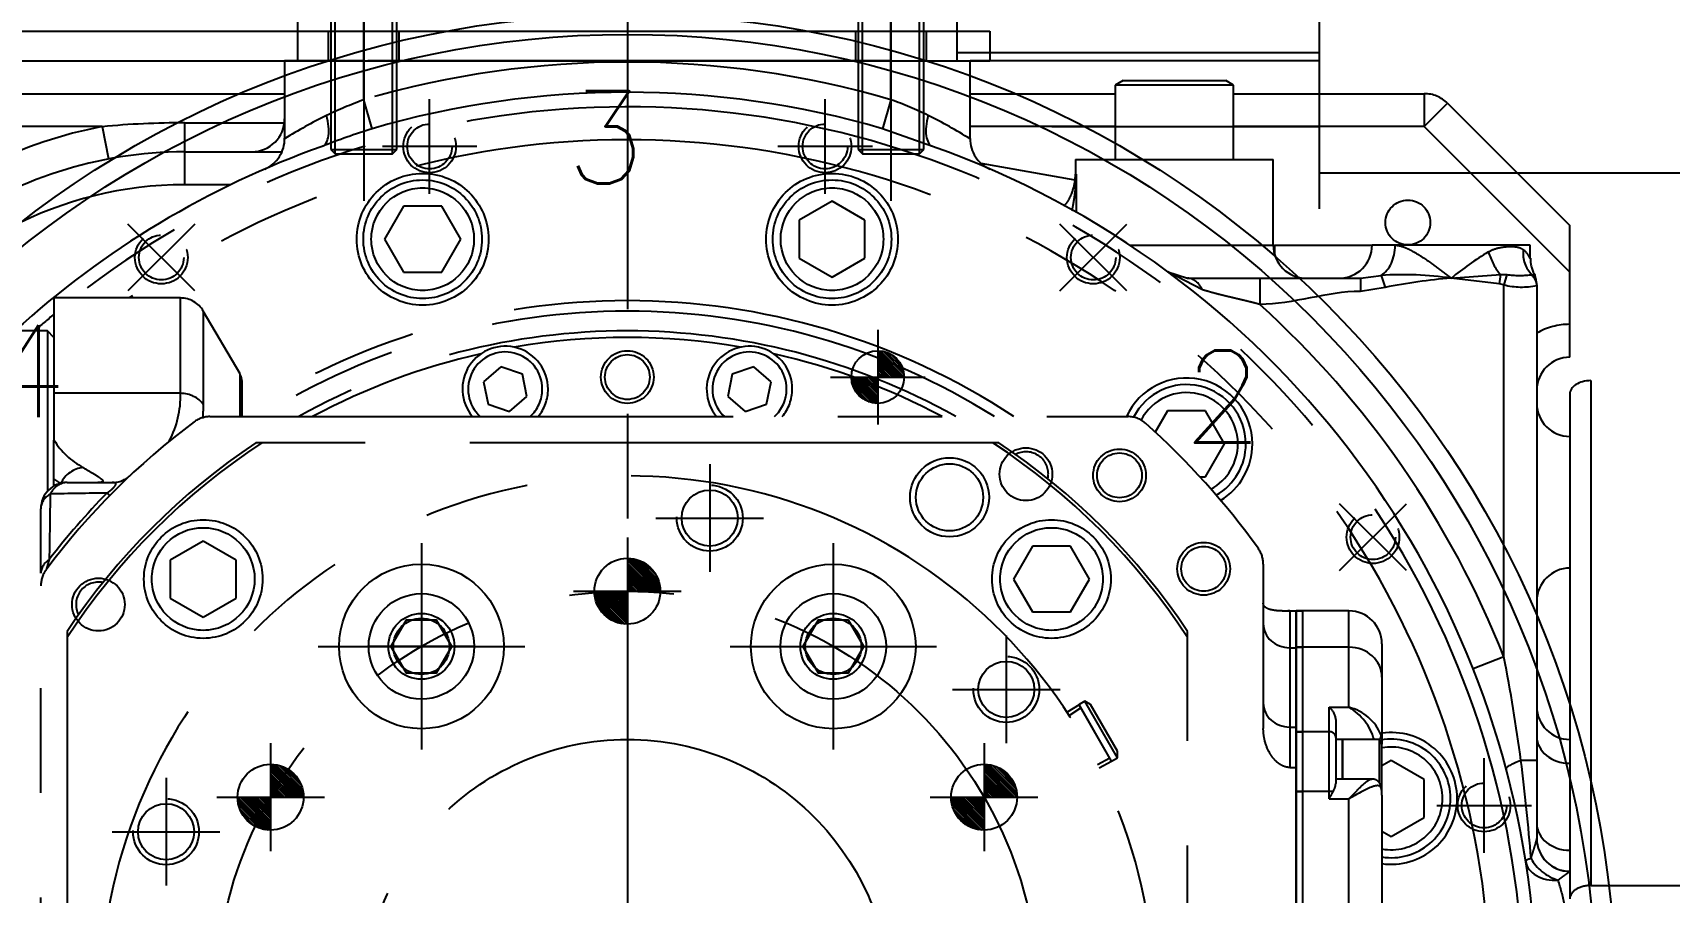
# Model space of a CAD drawing. Extents: x -2384 to 29887, y -2542 to 22350.
# Drawn here: x 4705.1 to 4953.4, y 2979.4 to 3109.8 of the extents above; entities that cross this region are included whole.
import ezdxf

# ---------------------------------------------------------------- set-up
doc = ezdxf.new("R2010")
doc.units = 0
doc.header["$LTSCALE"] = 63.5
doc.header["$MEASUREMENT"] = 0
for name, pattern in [('CENTER', [2, 1.25, -0.25, 0.25, -0.25]), ('HIDDEN', [0.375, 0.25, -0.125]), ('PHANTOM', [2.5, 1.25, -0.25, 0.25, -0.25, 0.25, -0.25])]:
    doc.linetypes.add(name, pattern=pattern)
doc.layers.get('0').update_dxf_attribs({"linetype": 'CONTINUOUS'})
for name, color, linetype in [('1', 4, 'HIDDEN'), ('2', 2, 'CENTER'), ('3', 3, 'CONTINUOUS'), ('4', 6, 'PHANTOM'), ('A290-7329-X795', 7, 'CONTINUOUS')]:
    doc.layers.add(name, color=color, linetype=linetype)
doc.styles.get("Standard").update_dxf_attribs({"font": 'romans.shx'})

# ---------------------------------------------------------------- blocks, each defined once
blk = doc.blocks.new('r2000ibSolutionArm-ev')
at = {"layer": '2'}
for p, q in [((0, 2154.67), (0, 1567.92)), ((-40, 2124.12), (-40, 2091.76)), ((40, 2124.12), (40, 2091.76))]:
    blk.add_line(p, q, dxfattribs=at)
at = {"layer": '4'}
for p, q in [((-45.5, 2200.7), (-45.5, 2113)), ((45.5, 2200.7), (45.5, 2113)), ((-50, 2113), (-50, 2188.7)), ((50, 2188.7), (50, 2113)), ((105, 2151.5), (105, 2096)), ((105, 2114.2), (50, 2114.2)), ((-52, 2113), (-52, 2101.23)), ((-40, 2113), (-52, 2113)), ((-40, 2107.08), (-40, 2113)), ((40, 2113), (-40, 2113)), ((40, 2107.08), (40, 2113)), ((40, 2113), (52, 2113)), ((105, 2113), (52, 2113)), ((52, 2101.23), (52, 2113)), ((75.21, 2110), (74, 2109.3)), ((74, 2109.3), (74, 2098)), ((92, 2109.3), (74, 2109.3)), ((75.21, 2110), (90.79, 2110)), ((92, 2109.3), (90.79, 2110)), ((92, 2098), (92, 2109.3)), ((-120.93, 2108), (-52, 2108)), ((-38.72, 2102.68), (-40, 2107.08)), ((40, 2107.08), (38.72, 2102.68)), ((52, 2108), (74, 2108)), ((92, 2108), (120.93, 2108)), ((120.93, 2108), (120.93, 2103)), ((124.46, 2106.54), (120.93, 2103)), ((124.46, 2106.54), (143, 2088)), ((-67.18, 2103.59), (-67.18, 2099.18)), ((-67.18, 2103.59), (-52.03, 2103.59)), ((-79.67, 2103), (-120.93, 2103)), ((-79.67, 2103), (-78.74, 2098.09)), ((46.32, 2099.99), (38.72, 2102.68)), ((74, 2103), (52, 2103)), ((52, 2101.15), (52, 2101.23)), ((64.42, 2103), (105, 2103)), ((120.93, 2103), (92, 2103)), ((143, 2080.93), (120.93, 2103)), ((-67.18, 2099.18), (-67.18, 2094.18)), ((-67.18, 2099.18), (-52.41, 2099.18)), ((53.65, 2097.44), (67.92, 2094.92)), ((68, 2098), (98, 2098)), ((68, 2098), (68, 2095.79)), ((98, 2085), (98, 2098)), ((105, 2096), (193, 2096)), ((105, 2096), (105, 2090.5)), ((-60.2, 2094.18), (-67.18, 2094.18)), ((68.12, 2095.76), (68, 2095.79)), ((68.12, 2095.76), (68.12, 2090.02)), ((-33.95, 2090.91), (-36.83, 2085.91)), ((-28.17, 2090.91), (-33.95, 2090.91)), ((-25.28, 2085.91), (-28.17, 2090.91)), ((31.06, 2091.68), (26.06, 2088.8)), ((36.06, 2088.8), (31.06, 2091.68)), ((26.06, 2088.8), (26.06, 2083.02)), ((36.06, 2083.02), (36.06, 2088.8)), ((143, 2080.93), (143, 2088)), ((-36.83, 2085.91), (-33.95, 2080.91)), ((-28.17, 2080.91), (-25.28, 2085.91)), ((76.28, 2085), (98, 2085)), ((98.19, 2085), (98.01, 2084.72)), ((98.19, 2085), (98.19, 2083.64)), ((98.19, 2085), (113, 2085)), ((116.5, 2085), (113, 2085)), ((137, 2085), (116.5, 2085)), ((137, 2083.06), (137, 2085)), ((26.06, 2083.02), (31.06, 2080.14)), ((31.06, 2080.14), (36.06, 2083.02)), ((82.02, 2080.98), (84.99, 2080)), ((87.28, 2078.24), (82.02, 2080.98)), ((-33.95, 2080.91), (-28.17, 2080.91)), ((84.99, 2080), (95.96, 2080)), ((95.96, 2080), (111.25, 2080)), ((95.96, 2080), (95.96, 2076.02)), ((111.25, 2080), (114.39, 2080.43)), ((111.25, 2080), (111.25, 2078)), ((114.97, 2078.6), (111.25, 2078)), ((114.39, 2080.43), (114.97, 2078.6)), ((125, 2080), (132.48, 2080.54)), ((132.27, 2079.16), (125, 2080)), ((132.48, 2080.54), (132.27, 2079.16)), ((133, 2078.99), (132.27, 2079.16)), ((132.48, 2080.54), (133.43, 2080.55)), ((133.43, 2080.55), (133, 2078.99)), ((133, 2022.54), (133, 2078.99)), ((137.11, 2080.52), (137.28, 2080.53)), ((138, 2079.01), (138, 2078.89)), ((138, 2078.89), (138, 2006.81)), ((143, 2073), (143, 2080.93)), ((-87, 2077), (-87, 2062.53)), ((-67.8, 2077), (-87, 2077)), ((-67.8, 2062.53), (-67.8, 2077)), ((-64.34, 2075.02), (-64.34, 2060.81)), ((-58.77, 2065.47), (-64.34, 2075.02)), ((-88, 2072), (-106, 2072)), ((-88, 2072), (-88, 2047.65)), ((-87, 2071), (-88, 2072)), ((143, 2068), (143, 2073)), ((-19.21, 2066.57), (-21.81, 2064.29)), ((-15.93, 2065.46), (-19.21, 2066.57)), ((19.21, 2066.57), (15.93, 2065.46)), ((21.81, 2064.29), (19.21, 2066.57)), ((-58.77, 2059), (-58.77, 2065.47)), ((-58.5, 2064.46), (-58.5, 2059.11)), ((-21.81, 2064.29), (-21.14, 2060.89)), ((-15.25, 2062.06), (-15.93, 2065.46)), ((15.93, 2065.46), (15.25, 2062.06)), ((21.14, 2060.89), (21.81, 2064.29)), ((146.2, 2064.46), (146.2, 1987.86)), ((273, 2064.46), (146.2, 2064.46)), ((-87, 2062.53), (-87, 2055.43)), ((-67.8, 2062.53), (-87, 2062.53)), ((-17.86, 2059.78), (-15.25, 2062.06)), ((15.25, 2062.06), (17.86, 2059.78)), ((143, 2062.4), (143, 1985.8)), ((-63.33, 2059), (75.97, 2059)), ((-21.14, 2060.89), (-17.86, 2059.78)), ((17.86, 2059.78), (21.14, 2060.89)), ((81.97, 2059.85), (80.11, 2056.64)), ((87.74, 2059.85), (81.97, 2059.85)), ((90.63, 2054.85), (87.74, 2059.85)), ((-87, 2049.55), (-87, 2055.43)), ((-55.47, 2055), (-56.38, 2055)), ((55.47, 2055), (-55.47, 2055)), ((56.38, 2055), (55.47, 2055)), ((87.74, 2049.85), (90.63, 2054.85)), ((-85.96, 2048.85), (-87, 2049.55)), ((-87, 2048.46), (-87, 2049.55)), ((-85, 2049), (-78.15, 2049)), ((86.88, 2049.85), (87.74, 2049.85)), ((-78.96, 2047.4), (-78.55, 2047)), ((-89, 2035.22), (-89, 2045)), ((-64.35, 2040.12), (-69.35, 2037.23)), ((-59.35, 2037.23), (-64.35, 2040.12)), ((61.46, 2039.35), (58.57, 2034.35)), ((67.23, 2039.35), (61.46, 2039.35)), ((70.12, 2034.35), (67.23, 2039.35)), ((-69.35, 2037.23), (-69.35, 2031.46)), ((-59.35, 2031.46), (-59.35, 2037.23)), ((0, 2037.5), (5, 2032.5)), ((0, 2037.14), (4.64, 2032.5)), ((0, 2036.78), (4.28, 2032.5)), ((0, 2036.42), (3.92, 2032.5)), ((0.37, 2037.49), (4.99, 2032.87)), ((0.78, 2037.44), (4.94, 2033.28)), ((1.23, 2037.35), (4.85, 2033.73)), ((1.75, 2037.18), (4.68, 2034.25)), ((2.42, 2036.87), (4.37, 2034.92)), ((96.5, 2036.63), (96.5, 2011.65)), ((0, 2036.06), (3.56, 2032.5)), ((0, 2035.7), (3.2, 2032.5)), ((0, 2035.34), (2.84, 2032.5)), ((0, 2034.99), (2.49, 2032.5)), ((0, 2034.63), (2.13, 2032.5)), ((0, 2034.27), (1.77, 2032.5)), ((0, 2033.91), (1.41, 2032.5)), ((58.57, 2034.35), (61.46, 2029.35)), ((67.23, 2029.35), (70.12, 2034.35)), ((-89, 1906.67), (-89, 2033.33)), ((-69.35, 2031.46), (-64.35, 2028.57)), ((-64.35, 2028.57), (-59.35, 2031.46)), ((-31.25, 2032.3), (-31.25, 2015.95)), ((-8.17, 2032.5), (8.17, 2032.5)), ((0, 2027.5), (-5, 2032.5)), ((-4.99, 2032.13), (-0.37, 2027.51)), ((-4.94, 2031.72), (-0.78, 2027.56)), ((-4.64, 2032.5), (0, 2027.86)), ((-4.28, 2032.5), (0, 2028.22)), ((-3.92, 2032.5), (0, 2028.58)), ((-3.56, 2032.5), (0, 2028.94)), ((-3.2, 2032.5), (0, 2029.3)), ((-2.84, 2032.5), (0, 2029.66)), ((-2.49, 2032.5), (0, 2030.01)), ((-2.13, 2032.5), (0, 2030.37)), ((-1.77, 2032.5), (0, 2030.73)), ((-1.41, 2032.5), (0, 2031.09)), ((-1.05, 2032.5), (0, 2031.45)), ((-0.69, 2032.5), (0, 2031.81)), ((-0.33, 2032.5), (0, 2032.17)), ((0, 2033.55), (1.05, 2032.5)), ((0, 2033.19), (0.69, 2032.5)), ((0, 2032.83), (0.33, 2032.5)), ((31.25, 2032.3), (31.25, 2015.95)), ((-4.85, 2031.27), (-1.23, 2027.65)), ((-4.68, 2030.75), (-1.75, 2027.82)), ((-4.37, 2030.08), (-2.42, 2028.13)), ((61.46, 2029.35), (67.23, 2029.35)), ((100.22, 2029.5), (100.5, 2029.5)), ((100.5, 2029.5), (100.5, 2023.92)), ((100.5, 2029.5), (101.5, 2029.5)), ((101.5, 2023.92), (101.5, 2029.5)), ((109.5, 2029.5), (101.5, 2029.5)), ((101.5, 2029.5), (101.5, 2024)), ((101.5, 2024), (101.5, 2029.5)), ((101.5, 2029.5), (102.5, 2029.5)), ((102.5, 2024), (102.5, 2029.5)), ((109.5, 2024), (109.5, 2029.5)), ((-85, 2026.38), (-85, 2025.47)), ((85, 2025.47), (85, 2026.38)), ((-85, 2025.47), (-85, 1914.53)), ((-23.08, 2024.13), (-39.42, 2024.13)), ((23.08, 2024.13), (39.42, 2024.13)), ((85, 1914.53), (85, 2025.47)), ((100.5, 2023.92), (100.5, 2011.89)), ((100.5, 2023.92), (101.5, 2023.92)), ((109.5, 2024), (101.5, 2024)), ((101.5, 2024), (101.5, 2011.18)), ((101.5, 2011.18), (101.5, 2024)), ((101.5, 2024), (102.5, 2024)), ((102.5, 2011.18), (102.5, 2024)), ((109.5, 2014.89), (109.5, 2024)), ((114.5, 2024.5), (114.5, 2019.47)), ((114.5, 2024.5), (114.5, 2022.31)), ((133, 2022.54), (128.35, 2020.7)), ((114.5, 2019.47), (114.5, 2009.85)), ((68.54, 2015.28), (66.72, 2014.15)), ((67.02, 2013.65), (68.83, 2014.78)), ((73.49, 2006.72), (68.54, 2015.28)), ((69.42, 2015.82), (68.55, 2015.29)), ((73.49, 2006.72), (68.55, 2015.29)), ((70.28, 2015.32), (69.42, 2015.82)), ((74.39, 2007.21), (69.42, 2015.82)), ((74.39, 2008.21), (70.28, 2015.32)), ((106.5, 2011.18), (106.5, 2014.89)), ((106.5, 2014.89), (109.5, 2014.89)), ((100.5, 2011.89), (100.5, 2005.76)), ((100.5, 2011.89), (101.5, 2011.89)), ((107.5, 2013.04), (107.5, 2010.28)), ((114.5, 2013.69), (114.5, 2011.5)), ((101.5, 2005.76), (101.5, 2011.18)), ((106.5, 2011.18), (101.5, 2011.18)), ((101.5, 2011.18), (101.5, 2002.11)), ((101.5, 2002.11), (101.5, 2011.18)), ((101.5, 2011.18), (102.5, 2011.18)), ((102.5, 2002.11), (102.5, 2011.18)), ((106.5, 2002.11), (106.5, 2011.18)), ((107.5, 2010.28), (107.5, 2003.31)), ((108.5, 2010), (107.5, 2010)), ((108.5, 2004), (108.5, 2010)), ((114.1, 2010), (108.5, 2010)), ((108.5, 2010), (108.5, 2004)), ((114.1, 2010), (114.1, 2003.39)), ((114.5, 2009.31), (114.1, 2010)), ((114.37, 2010.69), (114.5, 2009.85)), ((114.5, 2009.85), (114.5, 2009.31)), ((114.5, 2001.54), (114.5, 2009.31)), ((71.32, 2006.22), (73.19, 2007.22)), ((71.59, 2005.7), (73.49, 2006.72)), ((73.49, 2006.72), (74.39, 2007.21)), ((74.39, 2007.21), (74.39, 2008.21)), ((115.91, 2006.83), (114.5, 2006.02)), ((120.91, 2003.95), (115.91, 2006.83)), ((138, 2006.81), (135.59, 2006.81)), ((138, 2006.81), (138, 1994.97)), ((100.5, 2005.76), (101.5, 2005.76)), ((101.5, 1934.24), (101.5, 2005.76)), ((112.95, 2004), (107.5, 2004)), ((106.5, 2002.11), (101.5, 2002.11)), ((101.5, 2002.11), (101.5, 1937.89)), ((101.5, 1937.89), (101.5, 2002.11)), ((101.5, 2002.11), (102.5, 2002.11)), ((102.5, 1937.89), (102.5, 2002.11)), ((107.12, 2002.11), (106.5, 2002.11)), ((106.5, 2001), (106.5, 2002.11)), ((114.5, 2001.54), (114.49, 2001.94)), ((114.5, 2001.54), (114.5, 1938.46)), ((120.91, 1998.17), (120.91, 2003.95)), ((106.5, 2001), (109.5, 2001)), ((109.5, 1939), (109.5, 2001)), ((114.5, 2000.69), (114.5, 1998.5)), ((115.91, 1995.28), (120.91, 1998.17)), ((114.5, 1996.1), (115.91, 1995.28)), ((146.2, 1987.86), (273, 1987.86))]:
    blk.add_line(p, q, dxfattribs=at)
for centre, radius in [((-31.06, 2085.91), 10), ((31.06, 2085.91), 10), ((-31.06, 2085.91), 9), ((-31.06, 2085.91), 7.79), ((31.06, 2085.91), 9), ((31.06, 2085.91), 7.79), ((118.44, 2088.44), 3.4), ((0, 2065), 4), ((0, 2065), 3.4), ((60.48, 2050.26), 4), ((74.68, 2050.08), 4), ((48.89, 2046.75), 6), ((48.89, 2046.75), 5.1), ((74.68, 2050.08), 3.4), ((-64.35, 2034.35), 9), ((-64.35, 2034.35), 7.79), ((64.35, 2034.35), 9), ((64.35, 2034.35), 7.79), ((87.45, 2035.9), 4), ((87.45, 2035.9), 3.4), ((0, 2032.5), 5), ((-80.26, 2030.48), 4), ((0, 1970), 62.5), ((-31.25, 2024.13), 5), ((31.25, 2024.13), 5), ((-31.25, 2024.13), 4.25), ((31.25, 2024.13), 4.25), ((0, 1970), 40)]:
    blk.add_circle(centre, radius, dxfattribs=at)
for centre, radius, start, end in [((0, 1970), 142.8, 73.7329, 106.2671), ((0, 1970), 136, 0, 128.1158), ((-1.56, 2007.89), 106.38, 111.1844, 114.485), ((0, 1970), 138.22, 73.7329, 106.2671), ((11.87, 2032.39), 79.82, 64.9655, 69.3651), ((120.93, 2103), 5, 45, 90), ((-67.21, 1971.12), 132.46, 89.9867, 95.3986), ((-57, 2104.18), 5, 270, 0), ((-7.92, 2029.83), 83.85, 116.743, 121.7193), ((7.92, 2029.83), 83.84, 58.2811, 63.2575), ((-67.18, 2037.18), 67, 100.7469, 162.6895), ((0, 1970), 131, 0, 125.2349), ((-57, 2101.15), 5, 293.4908, 1.1367), ((-2.65, 1988.55), 119.7, 107.5384, 111.4004), ((57, 2101.15), 5, 179.3905, 246.5092), ((-67.18, 2037.18), 62, 90, 161.0621), ((0, 1970), 138, 109.6129, 132.3426), ((0, 1970), 138, 53.5327, 70.3871), ((-67.18, 2037.18), 57, 90, 145.2382), ((63, 2095.79), 5, 349.7425, 359.9893), ((103, 2085), 5, 180, 270), ((108, 2085), 5, 270, 0), ((156.78, 2041.12), 50.21, 121.36, 129.2624), ((133.95, 2081.69), 3.31, 23.2135, 53.129), ((0, 1970), 138, 21.5543, 53.5327), ((141.59, 2082.85), 4.56, 177.4265, 211.8637), ((117.67, 2029.92), 50.61, 81.6696, 93.7107), ((131.9, 1993.95), 86.33, 94.5835, 101.312), ((135.71, 2089.75), 11.09, 255.8462, 281.8999), ((135.4, 2094.2), 13.78, 261.8033, 277.1123), ((135.1, 2079.27), 2.85, 3.2149, 23.8523), ((-67.8, 2073), 4, 30.2564, 90), ((0, 1970), 106.59, 56.61, 123.39), ((0, 1970), 143, 21.5543, 47.8532), ((0, 1970), 136, 129.7699, 131.4096), ((0, 1970), 105, 57.9536, 122.0464), ((0, 1970), 102, 60.7562, 119.2438), ((143, 2063), 10, 90, 120), ((-18.53, 2063.17), 6.5, 0, 219.9595), ((-18.53, 2063.17), 5.63, 0, 227.814), ((0, 1970), 101, 80.2124, 99.7876), ((18.53, 2063.17), 6.5, 0, 219.9595), ((18.53, 2063.17), 5.63, 0, 227.814), ((0, 1970), 101, 102.7124, 118.214), ((0, 1970), 101, 61.786, 77.2876), ((143, 2063), 5, 90, 180), ((-60.5, 2064.46), 2, 0, 30.2564), ((84.85, 2054.85), 10, 0, 155.4984), ((84.85, 2054.85), 9, 0, 153.2168), ((-82.21, 2062.13), 14.41, 331.8252, 1.5591), ((-18.53, 2063.17), 5.63, 312.186, 0), ((-18.53, 2063.17), 6.5, 320.0405, 0), ((18.53, 2063.17), 5.63, 312.186, 0), ((18.53, 2063.17), 6.5, 320.0405, 0), ((84.85, 2054.85), 7.79, 0, 152.3212), ((-63.33, 2055), 4, 90, 126.6893), ((-80.51, 2060.36), 16.18, 354.1901, 1.601), ((75.97, 2055), 4, 48.2119, 90), ((143, 2061), 5, 180, 270), ((0, 1970), 110, 126.6893, 143.3107), ((0, 1970), 118, 35.7667, 48.2119), ((-76.92, 2061.7), 11.87, 211.9026, 241.4535), ((0, 1970), 101.5, 123.1294, 146.8706), ((0, 1970), 102, 123.5573, 146.4427), ((0, 1970), 101.5, 33.1294, 56.8706), ((0, 1970), 102, 33.5573, 56.4427), ((60.48, 2050.26), 3.4, 0, 117.6876), ((84.85, 2054.85), 7.79, 298.3139, 0), ((84.85, 2054.85), 9, 300.0563, 0), ((84.85, 2054.85), 10, 301.1135, 0), ((-85, 2045), 4, 90, 180), ((-79.8, 2045.26), 3.77, 97.3186, 98.2745), ((0, 1970), 80, 279.0687, 260.9313), ((-78.15, 2053), 4, 270, 313.2751), ((60.48, 2050.26), 3.4, 348.3124, 0), ((0, 1970), 110.57, 135.5715, 142.5001), ((92.5, 2036.63), 4, 0, 35.7667), ((-85, 2033.33), 4, 143.3107, 180), ((-80.26, 2030.48), 3.4, 78.3124, 207.6876), ((143, 2031), 5, 90, 180), ((100.22, 2026), 3.5, 87.7045, 90), ((100.5, 2026), 3.5, 90, 92.2956), ((109.5, 2024.5), 5, 0, 90), ((-117.13, 1973.25), 254.94, 7.5634, 11.1458), ((0, 1970), 138, 6.0211, 21.5543), ((105.07, 2012.92), 2.43, 2.8569, 54.0265), ((105.32, 2007.72), 8.3, 15.7744, 59.7327), ((107.82, 2008.03), 7.06, 22.1296, 76.2706), ((143, 2015), 5, 180, 270), ((115.91, 2001.06), 9, 0, 99.9904), ((115.91, 2001.06), 10, 0, 98.1121), ((115.91, 2001.06), 7.79, 0, 100.4396), ((-189.62, 1965.78), 327.79, 4.5763, 7.1912), ((84.02, 2014.22), 26.08, 329.542, 332.3251), ((104.58, 2003.58), 2.93, 329.8004, 354.6026), ((115.91, 2001.06), 10, 261.8879, 0), ((115.91, 2001.06), 7.79, 259.5604, 0), ((115.91, 2001.06), 9, 260.9794, 0), ((143, 1995), 5, 180, 270), ((104.5, 1977.03), 38.54, 11.938, 17.5644)]:
    blk.add_arc(centre, radius, start, end, dxfattribs=at)
for centre, major_axis, ratio, start_param, end_param in [((-48, 2104.7), (1.68, -4.71), 0.448921, 0, 1.412172), ((48, 2104.7), (1.68, 4.71), 0.448921, 1.72942, 3.141593), ((112.96, 2085), (0, -5), 0.708329, 0.416718, 1.570796), ((133, 2084), (-1.86, 4.64), 0.44376, 1.395122, 2.219174), ((140.49, 2084.33), (-2.49, -4.33), 0.886785, 5.183835, 6.082415), ((84.99, 2075.4), (0, 4.6), 0.631013, 5.376381, 6.283185), ((136, 2078.89), (-2, 0), 0.977136, 3.141593, 4.126709), ((136, 2079), (-2, -0.01), 0.992828, 3.136607, 4.010685), ((146.2, 2062.4), (-3.2, 0), 0.642788, 4.712389, 6.283185), ((-67.8, 2059.07), (4, 0), 0.864734, 0.528074, 1.570796), ((-82.59, 2047.36), (-2.02, -3.46), 0.918562, 3.707313, 4.815665), ((-85, 2045), (0, 4), 0.780803, 0, 0.967529), ((-85, 2045), (4, 0), 0.740761, 2.26918, 3.141593), ((-85, 2035.22), (4, 0), 0.712213, 2.318962, 3.141593), ((100.5, 2027.55), (4, 0), 0.906245, 3.141593, 4.712389), ((109.5, 2019.47), (-5, 0), 0.907634, 3.141593, 4.712389), ((100.5, 2015.51), (4, 0), 0.906245, 3.141593, 4.712389), ((106.5, 2010.28), (1, 0), 0.907634, 0, 1.570796), ((113.39, 2010.48), (0.938, 0.347), 0.826724, 5.236415, 6.110471), ((113.5, 2009.85), (1, 0), 0.746012, 5.80204, 6.283185), ((143, 2010.48), (-5, 0), 0.819152, 0, 1.570796), ((138.18, 2006.81), (4.83, 1.29), 0.154066, 2.095139, 3.141593), ((143, 1997.29), (-5, 0), 0.819152, 0, 1.570796), ((143, 1994.97), (5, 0), 0.99698, 3.141593, 4.712389), ((141.25, 1992.32), (-4.94, -0.78), 0.093111, 5.685664, 6.283185), ((141.25, 1992.32), (4.22, -2.68), 0.671469, 3.99863, 5.115674), ((141.25, 1992.32), (4.94, 0.78), 0.727532, 3.141593, 4.59794), ((146.2, 1985.8), (3.2, 0), 0.642788, 1.570796, 3.141593)]:
    blk.add_ellipse(centre, major_axis=major_axis, ratio=ratio, start_param=start_param, end_param=end_param, dxfattribs=at)
for points, knots in [([(67.92, 2094.9), (67.92, 2094.89), (67.82, 2094.17), (67.45, 2092.88), (66.76, 2091.5), (66.36, 2091.07), (66.17, 2090.92)], [0, 0, 0, 0, 0.0047123, 0.2978329, 0.5062117, 0.67878, 0.67878, 0.67878, 0.67878]), ([(68.12, 2095.76), (68.09, 2095.24), (68.06, 2094.71), (67.97, 2093.66), (67.91, 2093.13), (67.78, 2092.09), (67.7, 2091.57), (67.54, 2090.77), (67.49, 2090.48), (67.42, 2090.2)], [0, 0, 0, 0, 0.125, 0.125, 0.25, 0.25, 0.375, 0.375, 0.4444339, 0.4444339, 0.4444339, 0.4444339]), ([(116.5, 2085), (116.82, 2085), (117.16, 2084.94), (117.68, 2084.78), (117.85, 2084.72), (118.21, 2084.58), (118.38, 2084.5), (118.91, 2084.25), (119.27, 2084.05), (119.98, 2083.63), (120.35, 2083.4), (121.42, 2082.69), (122.13, 2082.17), (123.56, 2081.11), (124.28, 2080.55), (125, 2080)], [0, 0, 0, 0, 0.125, 0.125, 0.1875, 0.1875, 0.25, 0.25, 0.375, 0.375, 0.5, 0.5, 0.75, 0.75, 1, 1, 1, 1]), ([(130.65, 2084), (131.18, 2084.3), (131.72, 2084.49), (132.52, 2084.67), (132.78, 2084.72), (133.27, 2084.78), (133.51, 2084.8), (133.97, 2084.81), (134.19, 2084.81), (134.6, 2084.79), (134.8, 2084.77), (135.35, 2084.67), (135.67, 2084.55), (135.94, 2084.33)], [0, 0, 0, 0, 0.25, 0.25, 0.375, 0.375, 0.5, 0.5, 0.625, 0.625, 0.75, 0.75, 1, 1, 1, 1]), ([(137.28, 2080.53), (137.31, 2080.53), (137.35, 2080.53), (137.41, 2080.52), (137.47, 2080.51), (137.53, 2080.5), (137.58, 2080.48), (137.62, 2080.47), (137.68, 2080.44), (137.7, 2080.43), (137.71, 2080.43)], [0, 0, 0, 0, 0.0295187, 0.0608338, 0.0940025, 0.1290962, 0.1662054, 0.205446, 0.2469412, 0.3661865, 0.3661865, 0.3661865, 0.3661865]), ([(137.71, 2080.43), (137.71, 2080.43), (137.71, 2080.43), (137.71, 2080.42), (137.71, 2080.42)], [0.36618654, 0.36618654, 0.36618654, 0.36618654, 0.36846872, 0.39030161, 0.39030161, 0.39030161, 0.39030161]), ([(95.96, 2076.02), (95.81, 2076.06), (95.52, 2076.14), (95.08, 2076.26), (94.62, 2076.37), (94.14, 2076.49), (93.65, 2076.61), (93.01, 2076.76), (92.2, 2076.95), (91.2, 2077.19), (90.19, 2077.43), (89.26, 2077.67), (88.49, 2077.88), (87.85, 2078.07), (87.46, 2078.18), (87.28, 2078.24)], [0, 0, 0, 0, 0.048179, 0.098001, 0.149461, 0.202556, 0.25728, 0.313629, 0.419171, 0.528367, 0.65562, 0.766286, 0.854583, 0.932463, 1, 1, 1, 1]), ([(-82.59, 2051.27), (-81.95, 2050.91), (-81.39, 2050.59), (-80.47, 2050.02), (-80.11, 2049.79), (-79.76, 2049.49), (-79.67, 2049.41), (-79.57, 2049.26), (-79.56, 2049.2), (-79.65, 2049.05), (-79.88, 2049), (-80.31, 2049)], [0, 0, 0, 0, 0.25, 0.25, 0.5, 0.5, 0.625, 0.625, 0.75, 0.75, 1, 1, 1, 1]), ([(-78.96, 2047.4), (-78.87, 2047.47), (-78.78, 2047.53), (-78.6, 2047.67), (-78.5, 2047.75), (-78.32, 2047.89), (-78.23, 2047.96), (-78.07, 2048.11), (-77.99, 2048.19), (-77.79, 2048.39), (-77.71, 2048.5), (-77.64, 2048.63), (-77.63, 2048.66), (-77.61, 2048.73), (-77.61, 2048.76), (-77.62, 2048.83), (-77.64, 2048.86), (-77.7, 2048.92), (-77.74, 2048.94), (-77.89, 2048.99), (-78.01, 2049), (-78.15, 2049)], [0, 0, 0, 0, 0.0625, 0.0625, 0.125, 0.125, 0.1875, 0.1875, 0.25, 0.25, 0.375, 0.375, 0.4375, 0.4375, 0.5, 0.5, 0.625, 0.625, 0.75, 0.75, 1, 1, 1, 1]), ([(-87.72, 2037.31), (-87.78, 2037.12), (-87.84, 2036.93), (-87.95, 2036.58), (-88, 2036.42), (-88.09, 2036.11), (-88.13, 2035.98), (-88.17, 2035.83), (-88.19, 2035.79), (-88.2, 2035.74), (-88.21, 2035.72), (-88.21, 2035.72)], [0, 0, 0, 0, 0.25, 0.25, 0.5, 0.5, 0.75, 0.75, 0.875, 0.875, 1, 1, 1, 1]), ([(100.36, 2029.5), (100.33, 2029.5), (100.28, 2029.49), (100.18, 2029.49), (100.13, 2029.49), (99.97, 2029.49), (99.87, 2029.49), (99.56, 2029.49), (99.35, 2029.5), (98.73, 2029.52), (98.33, 2029.56), (97.59, 2029.69), (97.24, 2029.79), (96.84, 2030.02), (96.73, 2030.12), (96.56, 2030.35), (96.5, 2030.49), (96.5, 2030.67)], [0, 0, 0, 0, 0.03125, 0.03125, 0.0625, 0.0625, 0.125, 0.125, 0.25, 0.25, 0.5, 0.5, 0.75, 0.75, 0.875, 0.875, 1, 1, 1, 1]), ([(100.5, 2005.76), (100.17, 2005.76), (99.85, 2005.83), (99.4, 2006.01), (99.25, 2006.09), (98.97, 2006.25), (98.84, 2006.35), (98.46, 2006.65), (98.23, 2006.89), (97.82, 2007.39), (97.64, 2007.66), (97.15, 2008.51), (96.92, 2009.1), (96.67, 2010.05), (96.61, 2010.37), (96.52, 2011.01), (96.5, 2011.33), (96.5, 2011.65)], [0, 0, 0, 0, 0.125, 0.125, 0.1875, 0.1875, 0.25, 0.25, 0.375, 0.375, 0.5, 0.5, 0.75, 0.75, 0.875, 0.875, 1, 1, 1, 1]), ([(109.5, 2001), (110.02, 2001.55), (110.56, 2002.12), (111.54, 2003.1), (112.02, 2003.53), (112.62, 2003.92), (112.81, 2004), (112.96, 2004)], [0, 0, 0, 0, 0.25, 0.25, 0.5, 0.5, 0.639664, 0.639664, 0.639664, 0.639664]), ([(114.49, 2001.96), (114.48, 2002.09), (114.47, 2002.51), (114.37, 2003.09), (113.96, 2003.67), (113.44, 2003.97), (113.12, 2003.99), (112.95, 2003.99)], [0, 0, 0, 0, 0.1161, 0.431472, 0.636788, 0.834054, 1, 1, 1, 1]), ([(114.49, 2001.94), (114.47, 2002.53), (114.36, 2002.85), (113.81, 2003.06), (113.39, 2002.96), (111.93, 2002.39), (110.7, 2001.68), (109.5, 2001)], [0, 0, 0, 0, 0.25, 0.25, 0.5, 0.5, 1, 1, 1, 1]), ([(137.12, 1991.93), (137.22, 1992.26), (137.32, 1992.57), (137.5, 1993.18), (137.6, 1993.47), (137.77, 1994.01), (137.84, 1994.27), (137.93, 1994.59), (137.96, 1994.69), (137.99, 1994.85), (138, 1994.92), (138, 1994.97)], [0, 0, 0, 0, 0.25, 0.25, 0.5, 0.5, 0.75, 0.75, 0.875, 0.875, 1, 1, 1, 1]), ([(143, 1989.98), (143, 1989.96), (142.94, 1989.9), (142.73, 1989.74), (142.58, 1989.64), (142.25, 1989.4), (142.06, 1989.27), (141.67, 1988.98), (141.46, 1988.83), (141.25, 1988.66)], [0, 0, 0, 0, 0.25, 0.25, 0.5, 0.5, 0.75, 0.75, 1, 1, 1, 1])]:
    blk.add_open_spline(points, degree=3, knots=knots, dxfattribs=at)
for points in [[(67.92, 2094.91), (67.97, 2095.2), (68.04, 2095.48), (68.12, 2095.76)], [(111.25, 2078), (106.15, 2078), (101.06, 2076.02), (95.96, 2076.02)], [(-87.57, 2047.27), (-87.62, 2044.02), (-87.67, 2040.71), (-87.72, 2037.31)], [(-78.96, 2047.4), (-81.88, 2047.36), (-84.74, 2047.31), (-87.57, 2047.27)]]:
    blk.add_open_spline(points, degree=3, dxfattribs=at)
blk = doc.blocks.new('SHCSM10x29-6900sS', base_point=(-7077, 1465.86))
at = {"ltscale": 25.4}
for p, q in [((-7087, 1472.86), (-7086, 1473.86)), ((-7087, 1458.86), (-7087, 1472.86)), ((-7086, 1457.86), (-7086, 1473.86)), ((-7086, 1473.86), (-7077, 1473.86)), ((-7077, 1473.86), (-7077, 1457.86)), ((-7086, 1457.86), (-7087, 1458.86)), ((-7077, 1457.86), (-7086, 1457.86))]:
    blk.add_line(p, q, dxfattribs=at)
at = {"layer": '1', "ltscale": 25.4}
for p, q in [((-7047.97, 1470.86), (-7077, 1470.86)), ((-7047.31, 1470.2), (-7077, 1470.2)), ((-7047.31, 1470.2), (-7047.97, 1470.86)), ((-7047.97, 1460.86), (-7047.97, 1470.86)), ((-7047.31, 1461.52), (-7047.31, 1470.2)), ((-7047.31, 1461.52), (-7077, 1461.52)), ((-7077, 1460.86), (-7047.97, 1460.86)), ((-7047.97, 1460.86), (-7047.31, 1461.52))]:
    blk.add_line(p, q, dxfattribs=at)
at = {"layer": '2', "ltscale": 25.4}
blk.add_line((-7090.17, 1465.86), (-7044.13, 1465.86), dxfattribs=at)
blk = doc.blocks.new('TAPHM10pS', base_point=(1160.49, 1248.89))
blk.add_circle((1160.49, 1248.89), 4.25)
at = {"layer": '1'}
blk.add_circle((1160.49, 1248.89), 5, dxfattribs=at)
at = {"layer": '2'}
for p, q in [((1160.49, 1257.06), (1160.49, 1240.71)), ((1152.31, 1248.89), (1168.66, 1248.89))]:
    blk.add_line(p, q, dxfattribs=at)
blk = doc.blocks.new('DWLHM8pS', base_point=(566.34, 179.88))
for p, q in [((566.34, 183.88), (570.34, 179.88)), ((566.72, 183.86), (570.33, 180.25)), ((567.14, 183.8), (570.26, 180.67)), ((566.34, 183.52), (569.98, 179.88)), ((566.34, 183.16), (569.62, 179.88)), ((566.34, 182.8), (569.27, 179.88)), ((566.34, 182.44), (568.91, 179.88)), ((566.34, 182.08), (568.55, 179.88)), ((566.34, 181.72), (568.19, 179.88)), ((566.34, 181.36), (567.83, 179.88)), ((567.63, 183.66), (570.13, 181.17)), ((568.28, 183.38), (569.84, 181.81)), ((566.34, 175.88), (562.34, 179.88)), ((562.36, 179.5), (565.97, 175.89)), ((562.42, 179.08), (565.54, 175.96)), ((562.7, 179.88), (566.34, 176.23)), ((563.06, 179.88), (566.34, 176.59)), ((563.42, 179.88), (566.34, 176.95)), ((563.78, 179.88), (566.34, 177.31)), ((564.14, 179.88), (566.34, 177.67)), ((564.5, 179.88), (566.34, 178.03)), ((564.86, 179.88), (566.34, 178.39)), ((565.22, 179.88), (566.34, 178.75)), ((565.58, 179.88), (566.34, 179.11)), ((565.94, 179.88), (566.34, 179.47)), ((566.29, 179.88), (566.34, 179.83)), ((566.34, 181), (567.47, 179.88)), ((566.34, 180.64), (567.11, 179.88)), ((566.34, 180.28), (566.75, 179.88)), ((566.34, 179.92), (566.39, 179.88)), ((562.56, 178.58), (565.05, 176.09)), ((562.84, 177.94), (564.41, 176.38))]:
    blk.add_line(p, q)
blk.add_circle((566.34, 179.88), 4)
at = {"layer": '2'}
for p, q in [((566.34, 187.05), (566.34, 172.7)), ((559.17, 179.88), (573.52, 179.88))]:
    blk.add_line(p, q, dxfattribs=at)
blk = doc.blocks.new('DWLHM10pS', base_point=(528.34, 212.38))
for p, q in [((528.34, 217.38), (533.34, 212.38)), ((528.34, 217.02), (532.98, 212.38)), ((528.34, 216.66), (532.62, 212.38)), ((528.34, 216.3), (532.27, 212.38)), ((528.72, 217.36), (533.33, 212.75)), ((529.12, 217.31), (533.28, 213.16)), ((529.57, 217.22), (533.19, 213.61)), ((530.1, 217.06), (533.02, 214.13)), ((530.76, 216.75), (532.72, 214.8)), ((528.34, 215.94), (531.91, 212.38)), ((528.34, 215.58), (531.55, 212.38)), ((528.34, 215.22), (531.19, 212.38)), ((528.34, 214.86), (530.83, 212.38)), ((528.34, 214.5), (530.47, 212.38)), ((528.34, 214.14), (530.11, 212.38)), ((528.34, 213.78), (529.75, 212.38)), ((528.34, 207.38), (523.34, 212.38)), ((523.36, 212), (527.97, 207.39)), ((523.4, 211.6), (527.56, 207.44)), ((523.5, 211.14), (527.11, 207.53)), ((523.7, 212.38), (528.34, 207.73)), ((524.06, 212.38), (528.34, 208.09)), ((524.42, 212.38), (528.34, 208.45)), ((524.78, 212.38), (528.34, 208.81)), ((525.14, 212.38), (528.34, 209.17)), ((525.5, 212.38), (528.34, 209.53)), ((525.86, 212.38), (528.34, 209.89)), ((526.22, 212.38), (528.34, 210.25)), ((526.58, 212.38), (528.34, 210.61)), ((526.94, 212.38), (528.34, 210.97)), ((527.29, 212.38), (528.34, 211.33)), ((527.65, 212.38), (528.34, 211.69)), ((528.01, 212.38), (528.34, 212.05)), ((528.34, 213.42), (529.39, 212.38)), ((528.34, 213.07), (529.03, 212.38)), ((528.34, 212.71), (528.67, 212.38)), ((523.66, 210.62), (526.59, 207.69)), ((523.97, 209.95), (525.92, 208))]:
    blk.add_line(p, q)
blk.add_circle((528.34, 212.38), 5)
at = {"layer": '2'}
for p, q in [((528.34, 220.55), (528.34, 204.2)), ((520.17, 212.38), (536.52, 212.38))]:
    blk.add_line(p, q, dxfattribs=at)
blk = doc.blocks.new('REAMM25pS', base_point=(497.09, 329))
blk.add_circle((497.09, 329), 12.5)
at = {"layer": '2'}
for p, q in [((497.09, 344.68), (497.09, 313.33)), ((481.42, 329), (512.77, 329))]:
    blk.add_line(p, q, dxfattribs=at)
blk = doc.blocks.new('SHCSM10PS', base_point=(2107.68, 4878.69))
blk.add_lwpolyline([(2112.3, 4878.69), (2109.99, 4882.69), (2105.37, 4882.69), (2103.06, 4878.69), (2105.37, 4874.69), (2109.99, 4874.69), (2112.3, 4878.69), (2112.3, 4878.69)])
blk.add_circle((2107.68, 4878.69), 8)
at = {"layer": '2'}
for p, q in [((2107.68, 4889.87), (2107.68, 4867.52)), ((2096.51, 4878.69), (2118.86, 4878.69))]:
    blk.add_line(p, q, dxfattribs=at)
blk = doc.blocks.new('TAPPM8x1-0000eH', base_point=(435.1, 475.15))
at = {"layer": '1'}
for radius in [4, 3.4]:
    blk.add_circle((435.1, 475.15), radius, dxfattribs=at)
at = {"layer": '2'}
for p, q in [((435.1, 482.33), (435.1, 467.98)), ((427.92, 475.15), (442.27, 475.15))]:
    blk.add_line(p, q, dxfattribs=at)
blk = doc.blocks.new('j6dress-ev')
for radius in [150, 147]:
    blk.add_circle((0, 0), radius)
for p, rotation in [((-30, 130), 180), ((-30, 130), 180), ((30, 130), 180), ((30, 130), 180), ((-70.71, 113.14), 224.9999999999816), ((70.71, 113.14), 135.0000000000184), ((113.14, 70.71), 135.0000000000184), ((130, 30), 90)]:
    blk.add_blockref('TAPPM8x1-0000eH', p, dxfattribs=dict(rotation=rotation))
for name, p in [('DWLHM8pS', (38, 95)), ('TAPHM10pS', (12.5, 73.6)), ('REAMM25pS', (-31.25, 54.13)), ('DWLHM10pS', (0, 62.5)), ('REAMM25pS', (31.25, 54.13)), ('SHCSM10PS', (-31.25, 54.13)), ('SHCSM10PS', (31.25, 54.13)), ('TAPHM10pS', (57.5, 47.6)), ('DWLHM10pS', (-54.13, 31.25)), ('DWLHM10pS', (54.13, 31.25)), ('TAPHM10pS', (-70, 26))]:
    blk.add_blockref(name, p)
at = {"layer": '3'}
for s, p in [('3', (-9.32, 124.36)), ('4', (-97.16, 88.89)), ('2', (84.36, 85.05))]:
    blk.add_text(s, height=14, dxfattribs=at).set_placement(p)
blk = doc.blocks.new('CLHOLEM10x4-5000sH', base_point=(730.63, 400.9))
at = {"layer": '1'}
for p, q in [((735.13, 406.3), (730.63, 406.3)), ((730.63, 395.5), (735.13, 395.5))]:
    blk.add_line(p, q, dxfattribs=at)
at = {"layer": '2'}
blk.add_line((727.45, 400.9), (738.3, 400.9), dxfattribs=at)
blk = doc.blocks.new('A$C72591E8F')
for p, q in [((-126, 96.5), (-126, 101.5)), ((-126, 101.5), (-121.5, 101.5)), ((-121.5, 101.5), (-121.5, 96.5)), ((-126, 96.5), (-126, 9.5)), ((-121.5, 96.5), (-126, 96.5)), ((-121.5, 96.5), (-121.5, 9.5)), ((-116.5, 4.5), (95, 4.5)), ((95, 4.5), (95, 0)), ((-116.5, 0), (95, 0))]:
    blk.add_line(p, q)
for radius in [9.5, 5]:
    blk.add_arc((-116.5, 9.5), radius, 180, 270)
at = {"layer": '1'}
for p, q in [((-121.5, 98.35), (-126, 98.35)), ((-121.5, 93.35), (-126, 93.35)), ((-121.5, 90.35), (-126, 90.35)), ((-121.5, 69), (-126, 69)), ((-121.5, 56), (-126, 56)), ((-121.5, 47), (-126, 47)), ((-121.5, 34), (-126, 34)), ((-121.5, 25.35), (-126, 25.35)), ((-121.5, 22.35), (-126, 22.35)), ((-121.5, 17.35), (-126, 17.35))]:
    blk.add_line(p, q, dxfattribs=at)
at = {"layer": '2'}
for p, q in [((-107, 95.85), (-139.93, 95.85)), ((-94.92, 51.5), (-152.43, 51.5)), ((-107, 19.85), (-139.93, 19.85))]:
    blk.add_line(p, q, dxfattribs=at)
at = {"layer": 'A290-7329-X795', "color": 7, "linetype": 'Continuous', "ltscale": 25.4}
for p, q in [((-126, 19.89), (-126.01, 19.89)), ((-126, 19.86), (-126.01, 19.86)), ((-126, 17.87), (-126.01, 17.87)), ((-126.01, 15.92), (-126, 15.92))]:
    blk.add_line(p, q, dxfattribs=at)
at = {"rotation": 90}
for p in [(0, 0), (80, 0)]:
    blk.add_blockref('CLHOLEM10x4-5000sH', p, dxfattribs=at)

msp = doc.modelspace()

# ---------------------------------------------------------------- block references
for name, p in [('A$C72591E8F', (4755.28, 3105.55)), ('j6dress-ev', (4795.28, 2962.55))]:
    msp.add_blockref(name, p)
at = {"layer": '1', "rotation": 270}
for p in [(4755.28, 3121.09), (4835.28, 3121.09)]:
    msp.add_blockref('SHCSM10x29-6900sS', p, dxfattribs=at)
at = {"layer": '4'}
msp.add_blockref('r2000ibSolutionArm-ev', (4795.28, 992.55), dxfattribs=at)

doc.saveas('drawing.dxf')
